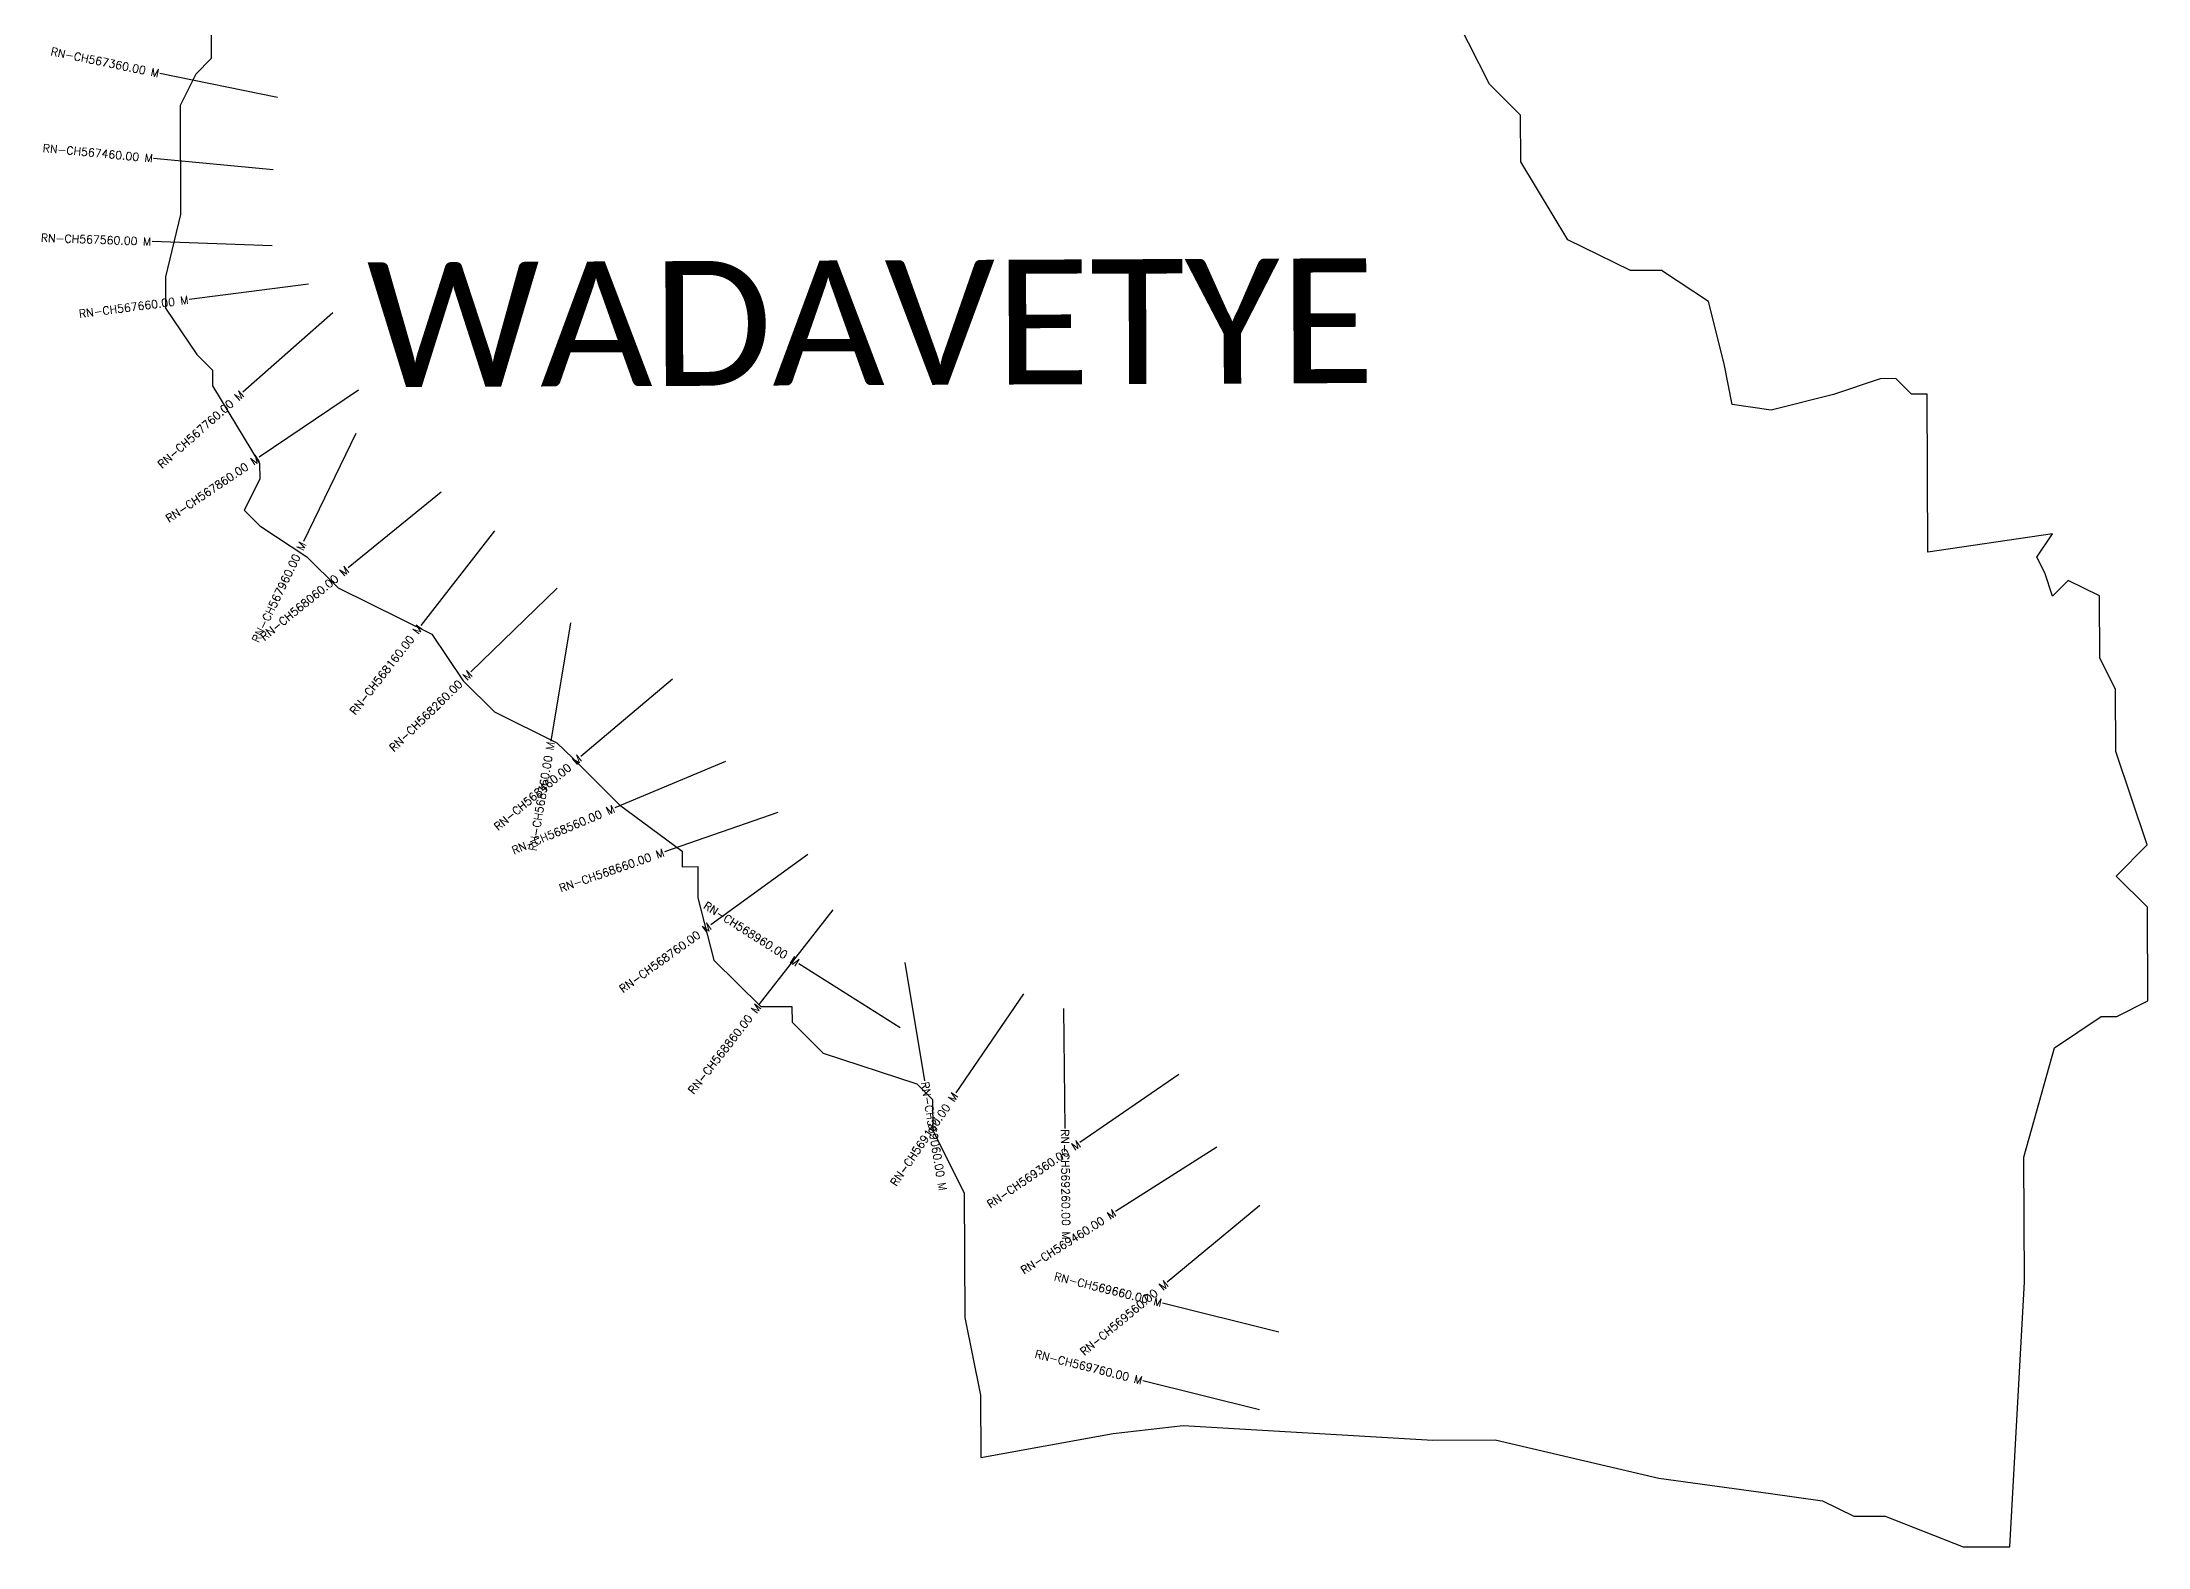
# Model space of a CAD drawing. Header units: metres. Extents: x 320421 to 323053, y 1845414 to 1849188.
# Drawn here: x 320421 to 323053, y 1845414 to 1847296 of the extents above; entities that cross this region are included whole.
import ezdxf
from ezdxf.enums import TextEntityAlignment as Align

# ---------------------------------------------------------------- set-up
doc = ezdxf.new("R2010")
doc.units = ezdxf.units.M
for name, color, linetype in [('CS', 134, 'Continuous'), ('CSMark', 6, 'Continuous'), ('VILLAGE BOUNDRY', 10, 'Continuous'), ('VILLAGE NAME', 250, 'Continuous')]:
    doc.layers.add(name, color=color, linetype=linetype)
doc.styles.get("Standard").update_dxf_attribs({"font": 'simplex.shx'})

msp = doc.modelspace()

# ---------------------------------------------------------------- linework, layer by layer
at = {"layer": 'CS'}
for p, q in [((320715.4, 1847226.4), (320568.5, 1847256.3)), ((320709.9, 1847135.9), (320560.6, 1847150.1)), ((320708.6, 1847040.9), (320558.6, 1847046.1)), ((320754, 1846992.9), (320605.2, 1846973.6)), ((320784.6, 1846957), (320672.2, 1846857.8)), ((320816.7, 1846860.5), (320692.4, 1846776.5)), ((320813.3, 1846806.1), (320748, 1846671.1)), ((320920, 1846732.9), (320803.6, 1846638.2)), ((320986.7, 1846684.6), (320894.5, 1846566.3)), ((321064.8, 1846612.8), (320957.2, 1846508.2)), ((321081.7, 1846569.7), (321057.1, 1846421.7)), ((321209.1, 1846499), (321094.3, 1846402.4)), ((321275.3, 1846396.4), (321137, 1846338.3)), ((321340.7, 1846332.7), (321199.1, 1846283.2)), ((321378.3, 1846279.9), (321256.8, 1846191.9)), ((321409.3, 1846210.7), (321317.1, 1846092.3)), ((321493.7, 1846063.3), (321366.9, 1846143.4)), ((321499.3, 1846144.8), (321524.1, 1845996.9)), ((321647.6, 1846105.8), (321563, 1845981.9)), ((321697.8, 1846087.6), (321699.5, 1845937.6)), ((321842, 1846004.8), (321718.2, 1845920)), ((321889.4, 1845914.1), (321762.8, 1845833.6)), ((321942.9, 1845841.2), (321827.4, 1845745.4)), ((321966.8, 1845682.7), (321821.3, 1845719.1)), ((321942.6, 1845585.7), (321797, 1845622.1))]:
    msp.add_line(p, q, dxfattribs=at)
at = {"layer": 'VILLAGE BOUNDRY'}
msp.add_lwpolyline([(320632.4, 1847314), (320632.5, 1847275), (320613.2, 1847255.5), (320593.9, 1847216.4), (320594.4, 1847080.1), (320575.3, 1847002.1), (320575.4, 1846963.1), (320614.6, 1846904.9), (320634.2, 1846885.5), (320634.3, 1846866), (320693.1, 1846768.9), (320693.2, 1846749.4), (320673.9, 1846710.3), (320693.4, 1846690.9), (320752, 1846652.2), (320791.2, 1846613.5), (320908.3, 1846555.5), (320947.5, 1846497.2), (320986.6, 1846458.5), (321064.7, 1846419.8), (321084.3, 1846400.5), (321142.9, 1846342.2), (321221.1, 1846284.1), (321221.2, 1846264.7), (321240.7, 1846264.8), (321240.8, 1846225.8), (321260.6, 1846148), (321319.3, 1846089.8), (321358.3, 1846090), (321358.4, 1846070.5), (321397.5, 1846031.7), (321514.5, 1845993.2), (321534.1, 1845973.8), (321534.2, 1845934.9), (321573.5, 1845857.1), (321574.2, 1845701.3), (321594.1, 1845604), (321594.4, 1845526.1), (321759.8, 1845556), (321847.4, 1845566.1), (322159.2, 1845547.9), (322237.1, 1845548.3), (322441.8, 1845500.5), (322578.2, 1845481.6), (322646.4, 1845472.1), (322685.5, 1845452.8), (322724.4, 1845453), (322822, 1845414.4), (322880.4, 1845414.7), (322898.5, 1845745.9), (322897.8, 1845901.7), (322936.2, 1846038.2), (322994.5, 1846077.4), (323014, 1846077.5), (323052.8, 1846097.2), (323052.4, 1846214), (323013.2, 1846252.8), (323052, 1846291.9), (323012.6, 1846408.7), (323012.2, 1846486.5), (322992.6, 1846525.4), (322992.3, 1846603.3), (322953.2, 1846622.7), (322933.8, 1846603.1), (322923.9, 1846632.3), (322914.1, 1846651.7), (322933.5, 1846681), (322777.8, 1846658), (322776.9, 1846855.6), (322757.4, 1846855.5), (322737.9, 1846874.9), (322718.4, 1846874.8), (322660, 1846855.1), (322582.2, 1846835.3), (322533.5, 1846842.6), (322523.5, 1846893.5), (322503.7, 1846971.3), (322445.1, 1847010), (322406.2, 1847009.9), (322328.1, 1847048.5), (322269.2, 1847145.7), (322269, 1847204.1), (322229.9, 1847242.8), (322151.3, 1847398.3)], dxfattribs=at)

# ---------------------------------------------------------------- texts
at = {"layer": 'CSMark'}
for s, rotation, p in [('RN-CH567360.00 M', 348.4724, (320567.5, 1847256.5)), ('RN-CH567460.00 M', 354.5581, (320559.6, 1847150.2)), ('RN-CH567560.00 M', 358.0074, (320557.6, 1847046.2)), ('RN-CH567660.00 M', 7.3906, (320604.2, 1846973.5)), ('RN-CH567760.00 M', 41.4413, (320671.4, 1846857.1)), ('RN-CH567860.00 M', 34.0576, (320691.6, 1846776)), ('RN-CH567960.00 M', 64.1915, (320747.5, 1846670.2)), ('RN-CH568060.00 M', 39.1545, (320802.9, 1846637.6)), ('RN-CH568160.00 M', 52.0376, (320893.8, 1846565.5)), ('RN-CH568260.00 M', 44.1884, (320956.5, 1846507.5)), ('RN-CH568460.00 M', 40.0801, (321093.6, 1846401.8)), ('RN-CH568360.00 M', 80.5419, (321056.9, 1846420.7)), ('RN-CH568560.00 M', 22.7687, (321136.1, 1846337.9)), ('RN-CH568660.00 M', 19.2819, (321198.2, 1846282.9)), ('RN-CH568960.00 M', 327.735, (321366, 1846143.9)), ('RN-CH568760.00 M', 35.9058, (321256, 1846191.4)), ('RN-CH568860.00 M', 52.097, (321316.5, 1846091.5)), ('RN-CH569160.00 M', 55.6756, (321562.4, 1845981)), ('RN-CH569360.00 M', 34.4108, (321717.4, 1845919.4)), ('RN-CH569460.00 M', 32.4565, (321762, 1845833)), ('RN-CH569660.00 M', 345.9406, (321820.4, 1845719.4)), ('RN-CH569560.00 M', 39.6832, (321826.7, 1845744.8)), ('RN-CH569760.00 M', 345.9406, (321796.1, 1845622.4))]:
    msp.add_text(s, height=10, rotation=rotation, dxfattribs=at).set_placement(p, align=Align.MIDDLE_RIGHT)
for s, rotation, p in [('RN-CH569060.00 M', 279.5174, (321524.3, 1845995.9)), ('RN-CH569260.00 M', 270.6521, (321699.5, 1845936.6))]:
    msp.add_text(s, height=10, rotation=rotation, dxfattribs=at).set_placement(p, align=Align.MIDDLE_LEFT)
at = {"layer": 'VILLAGE NAME', "insert": (320826.7, 1847020.1), "char_height": 155.989, "attachment_point": 1, "rotation": 0.2435}
msp.add_mtext_dynamic_manual_height_columns('{\\fCalibri|b0|i0|c0|p34;WADAVETYE}', width=1946.695, gutter_width=779.9, heights=[0], dxfattribs=at)

doc.saveas('drawing.dxf')
